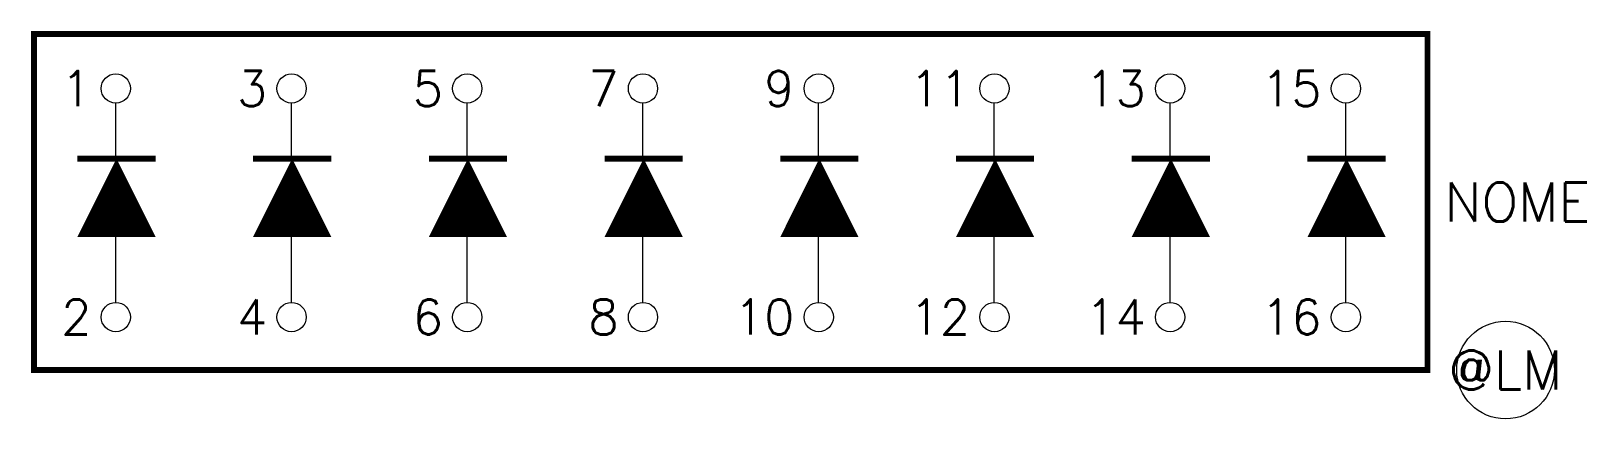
# Model space of a CAD drawing. Header units: millimetres. Extents: x 702.8 to 782.5, y 528.6 to 548.4.
import ezdxf
from ezdxf.enums import TextEntityAlignment as Align

# ---------------------------------------------------------------- set-up
doc = ezdxf.new("R2010")
doc.units = ezdxf.units.MM
doc.styles.add('ROMANS', font='romans')

msp = doc.modelspace()

# ---------------------------------------------------------------- linework, layer by layer
for p, q in [((707.158, 534.518), (707.158, 544.72)), ((716.158, 534.518), (716.158, 544.72)), ((725.158, 534.518), (725.158, 544.72)), ((734.158, 534.518), (734.158, 544.72)), ((743.158, 534.518), (743.158, 544.72)), ((752.158, 534.518), (752.158, 544.72)), ((761.158, 534.518), (761.158, 544.72)), ((770.158, 534.518), (770.158, 544.72))]:
    msp.add_line(p, q)
at = {"color": 5, "const_width": 0.3}
msp.add_lwpolyline([(774.341, 531.055), (774.341, 548.257), (702.976, 548.257), (702.976, 531.055)], close=True, dxfattribs=at)
for points in [[(707.198, 541.874, 0, 4, 0), (707.198, 537.874, 4, 4, 0)], [(716.198, 541.874, 0, 4, 0), (716.198, 537.874, 4, 4, 0)], [(725.198, 541.874, 0, 4, 0), (725.198, 537.874, 4, 4, 0)], [(734.198, 541.874, 0, 4, 0), (734.198, 537.874, 4, 4, 0)], [(743.198, 541.874, 0, 4, 0), (743.198, 537.874, 4, 4, 0)], [(752.198, 541.874, 0, 4, 0), (752.198, 537.874, 4, 4, 0)], [(761.198, 541.874, 0, 4, 0), (761.198, 537.874, 4, 4, 0)], [(770.198, 541.874, 0, 4, 0), (770.198, 537.874, 4, 4, 0)]]:
    msp.add_lwpolyline(points, format="xyseb")
at = {"const_width": 0.3}
for points in [[(709.198, 541.874), (705.198, 541.874)], [(718.198, 541.874), (714.198, 541.874)], [(727.198, 541.874), (723.198, 541.874)], [(736.198, 541.874), (732.198, 541.874)], [(745.198, 541.874), (741.198, 541.874)], [(754.198, 541.874), (750.198, 541.874)], [(763.198, 541.874), (759.198, 541.874)], [(772.198, 541.874), (768.198, 541.874)]]:
    msp.add_lwpolyline(points, dxfattribs=at)
for centre, radius in [((707.164, 545.47), 0.75), ((716.164, 545.47), 0.75), ((725.164, 545.47), 0.75), ((734.164, 545.47), 0.75), ((743.164, 545.47), 0.75), ((752.164, 545.47), 0.75), ((761.164, 545.47), 0.75), ((770.164, 545.47), 0.75), ((707.164, 533.768), 0.75), ((716.164, 533.768), 0.75), ((725.164, 533.768), 0.75), ((734.164, 533.768), 0.75), ((743.164, 533.768), 0.75), ((752.164, 533.768), 0.75), ((761.164, 533.768), 0.75), ((770.164, 533.768), 0.75), ((778.341, 531.055), 2.5)]:
    msp.add_circle(centre, radius)

# ---------------------------------------------------------------- texts
at = {"color": 7, "style": 'ROMANS', "flags": 4}
for tag, text, p in [('1', '1', (705.914, 545.47)), ('3', '3', (714.914, 545.47)), ('5', '5', (723.914, 545.47)), ('7', '7', (732.914, 545.47)), ('9', '9', (741.914, 545.47)), ('11', '11', (750.914, 545.47)), ('13', '13', (759.914, 545.47)), ('15', '15', (768.914, 545.47)), ('2', '2', (705.914, 533.768)), ('4', '4', (714.914, 533.768)), ('6', '6', (723.914, 533.768)), ('8', '8', (732.914, 533.768)), ('10', '10', (741.914, 533.768)), ('12', '12', (750.914, 533.768)), ('14', '14', (759.914, 533.768)), ('16', '16', (768.914, 533.768))]:
    msp.add_attdef(tag, text=text, height=1.8, dxfattribs=at).set_placement(p, align=Align.MIDDLE_RIGHT)
at = {"style": 'ROMANS', "flags": 4}
msp.add_attdef('NOME', text='NOME', height=2, dxfattribs=at).set_placement((775.222, 539.656), align=Align.MIDDLE_LEFT)
msp.add_attdef('@LM', text='@LM', height=2, dxfattribs=at).set_placement((778.341, 531.055), align=Align.MIDDLE_CENTER)

doc.saveas('drawing.dxf')
